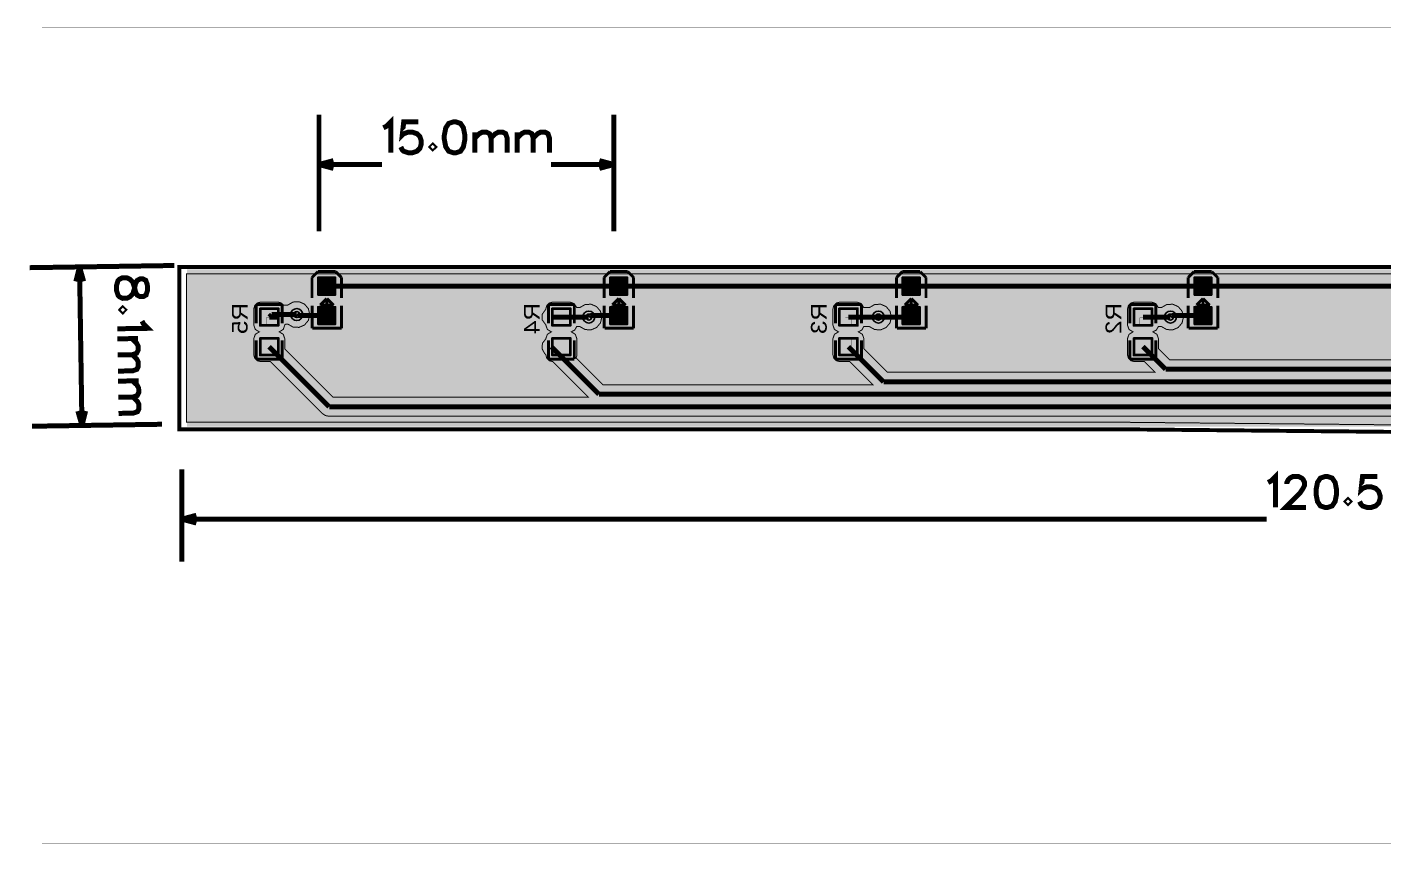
# Model space of a CAD drawing. Header units: millimetres. Extents: x -7 to 143, y -30 to 12.
# Drawn here: x -7.1 to 61.9, y -29.7 to 11.8 of the extents above; entities that cross this region are included whole.
import ezdxf
from ezdxf.enums import TextEntityAlignment as Align

# ---------------------------------------------------------------- set-up
doc = ezdxf.new("R2010")
doc.units = ezdxf.units.MM
doc.header["$MEASUREMENT"] = 0
for name, color, linetype, true_color in [('Board-Outline-Layer', 7, 'Continuous', 0xff00ff), ('Bottom-Layer', 7, 'Continuous', 0x0000ff), ('Bottom-Paste-Mask-Layer', 7, 'Continuous', 0x800000), ('Bottom-Silkscreen-Layer', 7, 'Continuous', 0x66cc33), ('Bottom-Solder-Mask-Layer', 7, 'Continuous', 0xaa00ff), ('Document-Layer', 7, 'Continuous', 0xffffff), ('Hole-Layer', 7, 'Continuous', 0x222222), ('Multi-Layer', 7, 'Continuous', 0xc0c0c0), ('Top-Layer', 7, 'Continuous', 0xff0000), ('Top-Paste-Mask-Layer', 7, 'Continuous', 0x808080), ('Top-Silkscreen-Layer', 7, 'Continuous', 0xffcc00), ('Top-Solder-Mask-Layer', 7, 'Continuous', 0x800080), ('Top-Stiffener-Layer', 7, 'Continuous', 0xeee666)]:
    doc.layers.add(name, color=color, linetype=linetype, true_color=true_color)
doc.styles.get("Standard").update_dxf_attribs({"font": 'arial.ttf'})

msp = doc.modelspace()

# ---------------------------------------------------------------- hatches: boundary and pattern name
at = {"layer": 'Bottom-Layer'}
for points in [[(78.973, -0.739), (80.821, -2.587), (80.694, -2.646), (80.582, -2.73), (70.318, -2.73), (70.132, -2.767), (69.975, -2.872), (68.887, -3.96), (64.664, -3.96), (64.567, -3.781), (64.388, -3.683), (64.564, -3.588), (64.662, -3.415), (64.944, -3.415), (65.209, -3.566), (65.514, -3.582), (65.794, -3.461), (65.989, -3.227), (66.06, -2.93), (65.989, -2.633), (65.794, -2.399), (65.514, -2.277), (65.209, -2.293), (64.944, -2.445), (64.662, -2.445), (64.536, -2.246), (64.313, -2.168), (63.449, -2.168), (63.27, -2.216), (63.139, -2.347), (63.091, -2.526), (63.091, -3.333), (63.171, -3.558), (63.374, -3.683), (63.171, -3.808), (63.091, -4.033), (63.091, -4.84), (63.121, -4.983), (63.206, -5.103), (51.01, -5.103), (50.447, -4.54), (50.447, -4.033), (50.368, -3.808), (50.164, -3.683), (50.34, -3.588), (50.438, -3.415), (50.602, -3.415), (50.867, -3.566), (51.172, -3.582), (51.451, -3.461), (51.647, -3.227), (51.717, -2.93), (51.647, -2.633), (51.451, -2.399), (51.172, -2.277), (50.867, -2.293), (50.602, -2.445), (50.438, -2.445), (50.312, -2.246), (50.089, -2.168), (49.225, -2.168), (49.046, -2.216), (48.915, -2.347), (48.867, -2.526), (48.867, -3.333), (48.946, -3.558), (49.15, -3.683), (48.946, -3.808), (48.867, -4.033), (48.867, -4.84), (48.915, -5.019), (49.046, -5.15), (49.225, -5.198), (49.732, -5.198), (50.273, -5.738), (36.659, -5.738), (35.461, -4.54), (35.461, -4.033), (35.382, -3.808), (35.178, -3.683), (35.354, -3.588), (35.452, -3.415), (35.743, -3.415), (36.008, -3.566), (36.313, -3.582), (36.592, -3.461), (36.788, -3.227), (36.858, -2.93), (36.788, -2.633), (36.592, -2.399), (36.313, -2.277), (36.008, -2.293), (35.743, -2.445), (35.452, -2.445), (35.325, -2.246), (35.103, -2.168), (34.239, -2.168), (34.06, -2.216), (33.929, -2.347), (33.881, -2.526), (33.881, -3.333), (33.96, -3.558), (34.164, -3.683), (33.96, -3.808), (33.881, -4.033), (33.881, -4.84), (33.929, -5.019), (34.06, -5.15), (34.239, -5.198), (34.746, -5.198), (35.921, -6.373), (22.181, -6.373), (20.815, -5.007), (20.846, -4.926), (20.856, -4.84), (20.856, -4.033), (20.777, -3.808), (20.573, -3.683), (20.749, -3.588), (20.847, -3.415), (21.011, -3.415), (21.276, -3.566), (21.581, -3.582), (21.86, -3.461), (22.056, -3.227), (22.126, -2.93), (22.056, -2.633), (21.86, -2.399), (21.581, -2.277), (21.276, -2.293), (21.011, -2.445), (20.847, -2.445), (20.72, -2.246), (20.498, -2.168), (19.634, -2.168), (19.455, -2.216), (19.324, -2.347), (19.276, -2.526), (19.276, -2.535), (19.097, -2.779), (19.097, -3.081), (19.276, -3.324), (19.276, -3.333), (19.355, -3.558), (19.559, -3.683), (19.355, -3.808), (19.276, -4.033), (19.276, -4.042), (19.106, -4.26), (19.083, -4.536), (19.215, -4.779), (19.276, -4.84), (19.324, -5.019), (19.455, -5.15), (19.633, -5.198), (21.443, -7.008), (8.456, -7.008), (5.997, -4.549), (5.997, -4.033), (5.918, -3.808), (5.714, -3.683), (5.918, -3.558), (5.997, -3.333), (5.997, -3.324), (6.02, -3.307), (6.042, -3.288), (6.152, -3.288), (6.417, -3.439), (6.722, -3.455), (7.001, -3.334), (7.197, -3.1), (7.267, -2.803), (7.197, -2.506), (7.001, -2.272), (6.722, -2.15), (6.417, -2.166), (6.152, -2.318), (5.93, -2.318), (5.802, -2.208), (5.639, -2.168), (4.775, -2.168), (4.596, -2.216), (4.465, -2.347), (4.417, -2.526), (4.417, -3.333), (4.496, -3.558), (4.7, -3.683), (4.496, -3.808), (4.417, -4.033), (4.417, -4.84), (4.465, -5.019), (4.596, -5.15), (4.775, -5.198), (5.274, -5.198), (7.912, -7.836), (8.069, -7.941), (8.255, -7.978), (80.68, -7.978), (81.022, -8.08), (81.367, -7.99), (81.616, -7.734), (81.696, -7.387), (81.584, -7.048), (81.313, -6.816), (81.566, -6.609), (81.69, -6.307), (81.655, -5.983), (81.469, -5.715), (81.637, -5.489), (81.697, -5.215), (81.637, -4.94), (81.469, -4.715), (81.637, -4.489), (81.697, -4.215), (81.637, -3.94), (81.47, -3.715), (81.585, -3.584), (81.662, -3.428), (82.805, -4.571), (82.921, -4.649), (83.058, -4.676), (120.927, -4.676), (120.927, -8.532), (74.93, -8.532), (48.39, -8.278), (48.389, -8.278), (48.387, -8.278), (0.993, -8.278), (0.993, -0.739)], [(4.775, -2.526), (5.639, -2.526), (5.639, -3.333), (4.775, -3.333)], [(19.634, -2.526), (20.498, -2.526), (20.498, -3.333), (19.634, -3.333)], [(34.239, -2.526), (35.103, -2.526), (35.103, -3.333), (34.239, -3.333)], [(49.225, -2.526), (50.089, -2.526), (50.089, -3.333), (49.225, -3.333)], [(4.775, -4.033), (5.639, -4.033), (5.639, -4.84), (4.775, -4.84)], [(19.634, -4.033), (20.498, -4.033), (20.498, -4.84), (19.634, -4.84)], [(34.239, -4.033), (35.103, -4.033), (35.103, -4.84), (34.239, -4.84)], [(49.225, -4.033), (50.089, -4.033), (50.089, -4.84), (49.225, -4.84)]]:
    msp.add_hatch(color=256, dxfattribs=at).paths.add_polyline_path(points)
at = {"layer": 'Bottom-Paste-Mask-Layer'}
for points in [[(5.657, -2.488), (5.657, -3.288), (5.607, -3.338), (5.379, -3.338), (5.379, -2.968), (5.049, -2.968), (5.049, -3.338), (4.807, -3.338), (4.757, -3.288), (4.757, -2.488), (4.807, -2.438), (5.607, -2.438)], [(5.657, -2.488), (5.657, -3.288), (5.607, -3.338), (5.379, -3.338), (5.379, -2.968), (5.049, -2.968), (5.049, -3.338), (4.807, -3.338), (4.757, -3.288), (4.757, -2.488), (4.807, -2.438), (5.607, -2.438)], [(20.516, -2.488), (20.516, -3.288), (20.466, -3.338), (20.238, -3.338), (20.238, -2.968), (19.908, -2.968), (19.908, -3.338), (19.666, -3.338), (19.616, -3.288), (19.616, -2.488), (19.666, -2.438), (20.466, -2.438)], [(20.516, -2.488), (20.516, -3.288), (20.466, -3.338), (20.238, -3.338), (20.238, -2.968), (19.908, -2.968), (19.908, -3.338), (19.666, -3.338), (19.616, -3.288), (19.616, -2.488), (19.666, -2.438), (20.466, -2.438)], [(35.121, -2.488), (35.121, -3.288), (35.071, -3.338), (34.843, -3.338), (34.843, -2.968), (34.513, -2.968), (34.513, -3.338), (34.271, -3.338), (34.221, -3.288), (34.221, -2.488), (34.271, -2.438), (35.071, -2.438)], [(35.121, -2.488), (35.121, -3.288), (35.071, -3.338), (34.843, -3.338), (34.843, -2.968), (34.513, -2.968), (34.513, -3.338), (34.271, -3.338), (34.221, -3.288), (34.221, -2.488), (34.271, -2.438), (35.071, -2.438)], [(50.107, -2.488), (50.107, -3.288), (50.057, -3.338), (49.829, -3.338), (49.829, -2.968), (49.499, -2.968), (49.499, -3.338), (49.257, -3.338), (49.207, -3.288), (49.207, -2.488), (49.257, -2.438), (50.057, -2.438)], [(50.107, -2.488), (50.107, -3.288), (50.057, -3.338), (49.829, -3.338), (49.829, -2.968), (49.499, -2.968), (49.499, -3.338), (49.257, -3.338), (49.207, -3.288), (49.207, -2.488), (49.257, -2.438), (50.057, -2.438)], [(4.757, -4.878), (4.757, -4.078), (4.807, -4.028), (5.035, -4.028), (5.035, -4.398), (5.365, -4.398), (5.365, -4.028), (5.607, -4.028), (5.657, -4.078), (5.657, -4.878), (5.607, -4.928), (4.807, -4.928)], [(4.757, -4.878), (4.757, -4.078), (4.807, -4.028), (5.035, -4.028), (5.035, -4.398), (5.365, -4.398), (5.365, -4.028), (5.607, -4.028), (5.657, -4.078), (5.657, -4.878), (5.607, -4.928), (4.807, -4.928)], [(19.616, -4.878), (19.616, -4.078), (19.666, -4.028), (19.894, -4.028), (19.894, -4.398), (20.224, -4.398), (20.224, -4.028), (20.466, -4.028), (20.516, -4.078), (20.516, -4.878), (20.466, -4.928), (19.666, -4.928)], [(19.616, -4.878), (19.616, -4.078), (19.666, -4.028), (19.894, -4.028), (19.894, -4.398), (20.224, -4.398), (20.224, -4.028), (20.466, -4.028), (20.516, -4.078), (20.516, -4.878), (20.466, -4.928), (19.666, -4.928)], [(34.221, -4.878), (34.221, -4.078), (34.271, -4.028), (34.499, -4.028), (34.499, -4.398), (34.829, -4.398), (34.829, -4.028), (35.071, -4.028), (35.121, -4.078), (35.121, -4.878), (35.071, -4.928), (34.271, -4.928)], [(34.221, -4.878), (34.221, -4.078), (34.271, -4.028), (34.499, -4.028), (34.499, -4.398), (34.829, -4.398), (34.829, -4.028), (35.071, -4.028), (35.121, -4.078), (35.121, -4.878), (35.071, -4.928), (34.271, -4.928)], [(49.207, -4.878), (49.207, -4.078), (49.257, -4.028), (49.485, -4.028), (49.485, -4.398), (49.815, -4.398), (49.815, -4.028), (50.057, -4.028), (50.107, -4.078), (50.107, -4.878), (50.057, -4.928), (49.257, -4.928)], [(49.207, -4.878), (49.207, -4.078), (49.257, -4.028), (49.485, -4.028), (49.485, -4.398), (49.815, -4.398), (49.815, -4.028), (50.057, -4.028), (50.107, -4.078), (50.107, -4.878), (50.057, -4.928), (49.257, -4.928)]]:
    msp.add_hatch(color=256, dxfattribs=at).paths.add_polyline_path(points)
at = {"layer": 'Bottom-Solder-Mask-Layer'}
for points in [[(4.724, -2.476), (5.69, -2.476), (5.69, -3.384), (4.724, -3.384)], [(19.583, -2.476), (20.549, -2.476), (20.549, -3.384), (19.583, -3.384)], [(34.188, -2.476), (35.154, -2.476), (35.154, -3.384), (34.188, -3.384)], [(49.174, -2.476), (50.14, -2.476), (50.14, -3.384), (49.174, -3.384)], [(4.724, -3.982), (5.69, -3.982), (5.69, -4.89), (4.724, -4.89)], [(19.583, -3.982), (20.549, -3.982), (20.549, -4.89), (19.583, -4.89)], [(34.188, -3.982), (35.154, -3.982), (35.154, -4.89), (34.188, -4.89)], [(49.174, -3.982), (50.14, -3.982), (50.14, -4.89), (49.174, -4.89)]]:
    msp.add_hatch(color=256, dxfattribs=at).paths.add_polyline_path(points)
at = {"layer": 'Document-Layer'}
for points in [[(8.19, -1.037), (8.19, -1.577), (8.06, -1.577), (8.06, -1.037)], [(8.19, -1.037), (8.19, -1.577), (8.06, -1.577), (8.06, -1.037)], [(23.049, -1.037), (23.049, -1.577), (22.919, -1.577), (22.919, -1.037)], [(23.049, -1.037), (23.049, -1.577), (22.919, -1.577), (22.919, -1.037)], [(37.925, -1.037), (37.925, -1.577), (37.795, -1.577), (37.795, -1.037)], [(37.925, -1.037), (37.925, -1.577), (37.795, -1.577), (37.795, -1.037)], [(52.767, -1.037), (52.767, -1.577), (52.637, -1.577), (52.637, -1.037)], [(52.767, -1.037), (52.767, -1.577), (52.637, -1.577), (52.637, -1.037)], [(8.196, -2.636), (8.196, -3.176), (8.066, -3.176), (8.066, -2.636)], [(8.196, -2.636), (8.196, -3.176), (8.066, -3.176), (8.066, -2.636)], [(23.055, -2.636), (23.055, -3.176), (22.925, -3.176), (22.925, -2.636)], [(23.055, -2.636), (23.055, -3.176), (22.925, -3.176), (22.925, -2.636)], [(37.932, -2.636), (37.932, -3.176), (37.802, -3.176), (37.802, -2.636)], [(37.932, -2.636), (37.932, -3.176), (37.802, -3.176), (37.802, -2.636)], [(52.773, -2.636), (52.773, -3.176), (52.643, -3.176), (52.643, -2.636)], [(52.773, -2.636), (52.773, -3.176), (52.643, -3.176), (52.643, -2.636)], [(7.861, -2.842), (8.401, -2.842), (8.401, -2.972), (7.861, -2.972)], [(7.861, -2.842), (8.401, -2.842), (8.401, -2.972), (7.861, -2.972)], [(22.72, -2.842), (23.26, -2.842), (23.26, -2.972), (22.72, -2.972)], [(22.72, -2.842), (23.26, -2.842), (23.26, -2.972), (22.72, -2.972)], [(37.597, -2.842), (38.137, -2.842), (38.137, -2.972), (37.597, -2.972)], [(37.597, -2.842), (38.137, -2.842), (38.137, -2.972), (37.597, -2.972)], [(52.438, -2.842), (52.978, -2.842), (52.978, -2.972), (52.438, -2.972)], [(52.438, -2.842), (52.978, -2.842), (52.978, -2.972), (52.438, -2.972)]]:
    msp.add_hatch(color=256, dxfattribs=at).paths.add_polyline_path(points)
at = {"layer": 'Top-Layer'}
for points in [[(7.728, -1.758), (7.728, -0.958), (8.528, -0.958), (8.528, -1.758)], [(22.587, -1.758), (22.587, -0.958), (23.387, -0.958), (23.387, -1.758)], [(37.464, -1.758), (37.464, -0.958), (38.264, -0.958), (38.264, -1.758)], [(52.305, -1.758), (52.305, -0.958), (53.105, -0.958), (53.105, -1.758)], [(7.728, -3.256), (7.728, -2.456), (8.528, -2.456), (8.528, -3.256)], [(22.587, -3.256), (22.587, -2.456), (23.387, -2.456), (23.387, -3.256)], [(37.464, -3.256), (37.464, -2.456), (38.264, -2.456), (38.264, -3.256)], [(52.305, -3.256), (52.305, -2.456), (53.105, -2.456), (53.105, -3.256)]]:
    msp.add_hatch(color=256, dxfattribs=at).paths.add_polyline_path(points)
at = {"layer": 'Top-Paste-Mask-Layer'}
for points in [[(7.728, -1.758), (7.728, -0.958), (8.528, -0.958), (8.528, -1.758)], [(22.587, -1.758), (22.587, -0.958), (23.387, -0.958), (23.387, -1.758)], [(37.464, -1.758), (37.464, -0.958), (38.264, -0.958), (38.264, -1.758)], [(52.305, -1.758), (52.305, -0.958), (53.105, -0.958), (53.105, -1.758)], [(7.728, -3.256), (7.728, -2.456), (8.528, -2.456), (8.528, -3.256)], [(22.587, -3.256), (22.587, -2.456), (23.387, -2.456), (23.387, -3.256)], [(37.464, -3.256), (37.464, -2.456), (38.264, -2.456), (38.264, -3.256)], [(52.305, -3.256), (52.305, -2.456), (53.105, -2.456), (53.105, -3.256)]]:
    msp.add_hatch(color=256, dxfattribs=at).paths.add_polyline_path(points)
at = {"layer": 'Top-Solder-Mask-Layer'}
for points in [[(7.677, -1.809), (7.677, -0.907), (8.579, -0.907), (8.579, -1.809)], [(22.536, -1.809), (22.536, -0.907), (23.438, -0.907), (23.438, -1.809)], [(37.413, -1.809), (37.413, -0.907), (38.314, -0.907), (38.314, -1.809)], [(52.254, -1.809), (52.254, -0.907), (53.156, -0.907), (53.156, -1.809)], [(7.677, -3.307), (7.677, -2.405), (8.579, -2.405), (8.579, -3.307)], [(22.536, -3.307), (22.536, -2.405), (23.438, -2.405), (23.438, -3.307)], [(37.413, -3.307), (37.413, -2.405), (38.315, -2.405), (38.315, -3.307)], [(52.254, -3.307), (52.254, -2.405), (53.156, -2.405), (53.156, -3.307)]]:
    msp.add_hatch(color=256, dxfattribs=at).paths.add_polyline_path(points)
at = {"layer": 'Top-Stiffener-Layer'}
msp.add_hatch(color=256, dxfattribs=at).paths.add_polyline_path([(1.016, -8.509), (1.016, -0.508), (121.158, -0.508), (121.158, -8.509)])

# ---------------------------------------------------------------- linework, layer by layer
at = {"layer": 'Board-Outline-Layer', "const_width": 0.2}
msp.add_lwpolyline([(121.285, -8.89), (121.285, -4.318), (83.058, -4.318), (79.121, -0.381), (0.635, -0.381), (0.635, -8.636), (48.387, -8.636), (74.93, -8.89)], close=True, dxfattribs=at)
at = {"layer": 'Bottom-Layer', "const_width": 0.00508}
msp.add_lwpolyline([(-6.35, -29.718), (-6.35, 11.811), (126.492, 11.811), (126.492, -29.718)], close=True, dxfattribs=at)
at = {"layer": 'Bottom-Layer'}
for points, const_width in [([(74.93, -8.532), (48.39, -8.278), (48.389, -8.278), (48.387, -8.278), (0.993, -8.278), (0.993, -0.739), (78.973, -0.739)], 0.0508), ([(63.206, -5.103), (51.01, -5.103), (50.447, -4.54), (50.447, -4.033), (50.368, -3.808), (50.164, -3.683), (50.34, -3.588), (50.438, -3.415), (50.602, -3.415), (50.867, -3.566), (51.172, -3.582), (51.451, -3.461), (51.647, -3.227), (51.717, -2.93), (51.647, -2.633), (51.451, -2.399), (51.172, -2.277), (50.867, -2.293), (50.602, -2.445), (50.438, -2.445), (50.312, -2.246), (50.089, -2.168), (49.225, -2.168), (49.046, -2.216), (48.915, -2.347), (48.867, -2.526), (48.867, -3.333), (48.946, -3.558), (49.15, -3.683), (48.946, -3.808), (48.867, -4.033), (48.867, -4.84), (48.915, -5.019), (49.046, -5.15), (49.225, -5.198), (49.732, -5.198), (50.273, -5.738), (36.659, -5.738), (35.461, -4.54), (35.461, -4.033), (35.382, -3.808), (35.178, -3.683), (35.354, -3.588), (35.452, -3.415), (35.743, -3.415), (36.008, -3.566), (36.313, -3.582), (36.592, -3.461), (36.788, -3.227), (36.858, -2.93), (36.788, -2.633), (36.592, -2.399), (36.313, -2.277), (36.008, -2.293), (35.743, -2.445), (35.452, -2.445), (35.325, -2.246), (35.103, -2.168), (34.239, -2.168), (34.06, -2.216), (33.929, -2.347), (33.881, -2.526), (33.881, -3.333), (33.96, -3.558), (34.164, -3.683), (33.96, -3.808), (33.881, -4.033), (33.881, -4.84), (33.929, -5.019), (34.06, -5.15), (34.239, -5.198), (34.746, -5.198), (35.921, -6.373), (22.181, -6.373), (20.815, -5.007), (20.846, -4.926), (20.856, -4.84), (20.856, -4.033), (20.777, -3.808), (20.573, -3.683), (20.749, -3.588), (20.847, -3.415), (21.011, -3.415), (21.276, -3.566), (21.581, -3.582), (21.86, -3.461), (22.056, -3.227), (22.126, -2.93), (22.056, -2.633), (21.86, -2.399), (21.581, -2.277), (21.276, -2.293), (21.011, -2.445), (20.847, -2.445), (20.72, -2.246), (20.498, -2.168), (19.634, -2.168), (19.455, -2.216), (19.324, -2.347), (19.276, -2.526), (19.276, -2.535), (19.097, -2.779), (19.097, -3.081), (19.276, -3.324), (19.276, -3.333), (19.355, -3.558), (19.559, -3.683), (19.355, -3.808), (19.276, -4.033), (19.276, -4.042), (19.106, -4.26), (19.083, -4.536), (19.215, -4.779), (19.276, -4.84), (19.324, -5.019), (19.455, -5.15), (19.633, -5.198), (21.443, -7.008), (8.456, -7.008), (5.997, -4.549), (5.997, -4.033), (5.918, -3.808), (5.714, -3.683), (5.918, -3.558), (5.997, -3.333), (5.997, -3.324), (6.02, -3.307), (6.042, -3.288), (6.152, -3.288), (6.417, -3.439), (6.722, -3.455), (7.001, -3.334), (7.197, -3.1), (7.267, -2.803), (7.197, -2.506), (7.001, -2.272), (6.722, -2.15), (6.417, -2.166), (6.152, -2.318), (5.93, -2.318), (5.802, -2.208), (5.639, -2.168), (4.775, -2.168), (4.596, -2.216), (4.465, -2.347), (4.417, -2.526), (4.417, -3.333), (4.496, -3.558), (4.7, -3.683), (4.496, -3.808), (4.417, -4.033), (4.417, -4.84), (4.465, -5.019), (4.596, -5.15), (4.775, -5.198), (5.274, -5.198), (7.912, -7.836), (8.069, -7.941), (8.255, -7.978), (80.68, -7.978)], 0.0508), ([(5.207, -2.93), (5.334, -2.803)], 0.254), ([(5.334, -2.803), (6.604, -2.803)], 0.254), ([(5.715, -2.93), (5.207, -2.93)], 0.254), ([(19.558, -2.93), (20.066, -2.93)], 0.254), ([(20.066, -2.93), (21.463, -2.93)], 0.254), ([(34.671, -2.93), (36.195, -2.93)], 0.254), ([(49.657, -2.93), (51.054, -2.93)], 0.254), ([(5.198, -4.436), (8.255, -7.493)], 0.254), ([(19.558, -4.436), (21.98, -6.858)], 0.254), ([(36.458, -6.223), (34.671, -4.436)], 0.254), ([(50.809, -5.588), (49.657, -4.436)], 0.254), ([(68.961, -5.588), (50.809, -5.588)], 0.254), ([(69.342, -6.223), (36.458, -6.223)], 0.254), ([(21.98, -6.858), (69.85, -6.858)], 0.254), ([(8.255, -7.493), (80.957, -7.493)], 0.254)]:
    msp.add_lwpolyline(points, dxfattribs=dict(at, const_width=const_width))
for points in [[(4.775, -2.526), (5.639, -2.526), (5.639, -3.333), (4.775, -3.333)], [(19.634, -2.526), (20.498, -2.526), (20.498, -3.333), (19.634, -3.333)], [(34.239, -2.526), (35.103, -2.526), (35.103, -3.333), (34.239, -3.333)], [(49.225, -2.526), (50.089, -2.526), (50.089, -3.333), (49.225, -3.333)], [(4.775, -4.033), (5.639, -4.033), (5.639, -4.84), (4.775, -4.84)], [(19.634, -4.033), (20.498, -4.033), (20.498, -4.84), (19.634, -4.84)], [(34.239, -4.033), (35.103, -4.033), (35.103, -4.84), (34.239, -4.84)], [(49.225, -4.033), (50.089, -4.033), (50.089, -4.84), (49.225, -4.84)]]:
    msp.add_lwpolyline(points, close=True, dxfattribs=at)
at = {"layer": 'Bottom-Paste-Mask-Layer', "const_width": 0.00508}
for points in [[(5.657, -2.488), (5.657, -3.288), (5.607, -3.338), (5.379, -3.338), (5.379, -2.968), (5.049, -2.968), (5.049, -3.338), (4.807, -3.338), (4.757, -3.288), (4.757, -2.488), (4.807, -2.438), (5.607, -2.438)], [(5.657, -2.488), (5.657, -3.288), (5.607, -3.338), (5.379, -3.338), (5.379, -2.968), (5.049, -2.968), (5.049, -3.338), (4.807, -3.338), (4.757, -3.288), (4.757, -2.488), (4.807, -2.438), (5.607, -2.438)], [(20.516, -2.488), (20.516, -3.288), (20.466, -3.338), (20.238, -3.338), (20.238, -2.968), (19.908, -2.968), (19.908, -3.338), (19.666, -3.338), (19.616, -3.288), (19.616, -2.488), (19.666, -2.438), (20.466, -2.438)], [(20.516, -2.488), (20.516, -3.288), (20.466, -3.338), (20.238, -3.338), (20.238, -2.968), (19.908, -2.968), (19.908, -3.338), (19.666, -3.338), (19.616, -3.288), (19.616, -2.488), (19.666, -2.438), (20.466, -2.438)], [(35.121, -2.488), (35.121, -3.288), (35.071, -3.338), (34.843, -3.338), (34.843, -2.968), (34.513, -2.968), (34.513, -3.338), (34.271, -3.338), (34.221, -3.288), (34.221, -2.488), (34.271, -2.438), (35.071, -2.438)], [(35.121, -2.488), (35.121, -3.288), (35.071, -3.338), (34.843, -3.338), (34.843, -2.968), (34.513, -2.968), (34.513, -3.338), (34.271, -3.338), (34.221, -3.288), (34.221, -2.488), (34.271, -2.438), (35.071, -2.438)], [(50.107, -2.488), (50.107, -3.288), (50.057, -3.338), (49.829, -3.338), (49.829, -2.968), (49.499, -2.968), (49.499, -3.338), (49.257, -3.338), (49.207, -3.288), (49.207, -2.488), (49.257, -2.438), (50.057, -2.438)], [(50.107, -2.488), (50.107, -3.288), (50.057, -3.338), (49.829, -3.338), (49.829, -2.968), (49.499, -2.968), (49.499, -3.338), (49.257, -3.338), (49.207, -3.288), (49.207, -2.488), (49.257, -2.438), (50.057, -2.438)], [(4.757, -4.878), (4.757, -4.078), (4.807, -4.028), (5.035, -4.028), (5.035, -4.398), (5.365, -4.398), (5.365, -4.028), (5.607, -4.028), (5.657, -4.078), (5.657, -4.878), (5.607, -4.928), (4.807, -4.928)], [(4.757, -4.878), (4.757, -4.078), (4.807, -4.028), (5.035, -4.028), (5.035, -4.398), (5.365, -4.398), (5.365, -4.028), (5.607, -4.028), (5.657, -4.078), (5.657, -4.878), (5.607, -4.928), (4.807, -4.928)], [(19.616, -4.878), (19.616, -4.078), (19.666, -4.028), (19.894, -4.028), (19.894, -4.398), (20.224, -4.398), (20.224, -4.028), (20.466, -4.028), (20.516, -4.078), (20.516, -4.878), (20.466, -4.928), (19.666, -4.928)], [(19.616, -4.878), (19.616, -4.078), (19.666, -4.028), (19.894, -4.028), (19.894, -4.398), (20.224, -4.398), (20.224, -4.028), (20.466, -4.028), (20.516, -4.078), (20.516, -4.878), (20.466, -4.928), (19.666, -4.928)], [(34.221, -4.878), (34.221, -4.078), (34.271, -4.028), (34.499, -4.028), (34.499, -4.398), (34.829, -4.398), (34.829, -4.028), (35.071, -4.028), (35.121, -4.078), (35.121, -4.878), (35.071, -4.928), (34.271, -4.928)], [(34.221, -4.878), (34.221, -4.078), (34.271, -4.028), (34.499, -4.028), (34.499, -4.398), (34.829, -4.398), (34.829, -4.028), (35.071, -4.028), (35.121, -4.078), (35.121, -4.878), (35.071, -4.928), (34.271, -4.928)], [(49.207, -4.878), (49.207, -4.078), (49.257, -4.028), (49.485, -4.028), (49.485, -4.398), (49.815, -4.398), (49.815, -4.028), (50.057, -4.028), (50.107, -4.078), (50.107, -4.878), (50.057, -4.928), (49.257, -4.928)], [(49.207, -4.878), (49.207, -4.078), (49.257, -4.028), (49.485, -4.028), (49.485, -4.398), (49.815, -4.398), (49.815, -4.028), (50.057, -4.028), (50.107, -4.078), (50.107, -4.878), (50.057, -4.928), (49.257, -4.928)]]:
    msp.add_lwpolyline(points, close=True, dxfattribs=at)
at = {"layer": 'Bottom-Silkscreen-Layer', "const_width": 0.152}
for points in [[(5.868, -2.298), (4.546, -2.298)], [(4.546, -2.298), (4.546, -3.257)], [(5.868, -2.298), (4.546, -2.298)], [(4.546, -2.298), (4.546, -3.257)], [(5.868, -3.257), (5.868, -2.298)], [(5.868, -3.257), (5.868, -2.298)], [(20.727, -2.298), (19.405, -2.298)], [(19.405, -2.298), (19.405, -3.257)], [(20.727, -2.298), (19.405, -2.298)], [(19.405, -2.298), (19.405, -3.257)], [(20.727, -3.257), (20.727, -2.298)], [(20.727, -3.257), (20.727, -2.298)], [(35.332, -2.298), (34.01, -2.298)], [(34.01, -2.298), (34.01, -3.257)], [(35.332, -2.298), (34.01, -2.298)], [(34.01, -2.298), (34.01, -3.257)], [(35.332, -3.257), (35.332, -2.298)], [(35.332, -3.257), (35.332, -2.298)], [(50.318, -2.298), (48.996, -2.298)], [(48.996, -2.298), (48.996, -3.257)], [(50.318, -2.298), (48.996, -2.298)], [(48.996, -2.298), (48.996, -3.257)], [(50.318, -3.257), (50.318, -2.298)], [(50.318, -3.257), (50.318, -2.298)], [(4.546, -5.068), (4.546, -4.109)], [(4.546, -5.068), (4.546, -4.109)], [(5.868, -4.109), (5.868, -5.068)], [(5.868, -4.109), (5.868, -5.068)], [(19.405, -5.068), (19.405, -4.109)], [(19.405, -5.068), (19.405, -4.109)], [(20.727, -4.109), (20.727, -5.068)], [(20.727, -4.109), (20.727, -5.068)], [(34.01, -5.068), (34.01, -4.109)], [(34.01, -5.068), (34.01, -4.109)], [(35.332, -4.109), (35.332, -5.068)], [(35.332, -4.109), (35.332, -5.068)], [(48.996, -5.068), (48.996, -4.109)], [(48.996, -5.068), (48.996, -4.109)], [(50.318, -4.109), (50.318, -5.068)], [(50.318, -4.109), (50.318, -5.068)], [(5.868, -5.068), (4.546, -5.068)], [(5.868, -5.068), (4.546, -5.068)], [(20.727, -5.068), (19.405, -5.068)], [(20.727, -5.068), (19.405, -5.068)], [(35.332, -5.068), (34.01, -5.068)], [(35.332, -5.068), (34.01, -5.068)], [(50.318, -5.068), (48.996, -5.068)], [(50.318, -5.068), (48.996, -5.068)]]:
    msp.add_lwpolyline(points, dxfattribs=at)
at = {"layer": 'Bottom-Solder-Mask-Layer'}
for points in [[(4.724, -2.476), (5.69, -2.476), (5.69, -3.384), (4.724, -3.384)], [(19.583, -2.476), (20.549, -2.476), (20.549, -3.384), (19.583, -3.384)], [(34.188, -2.476), (35.154, -2.476), (35.154, -3.384), (34.188, -3.384)], [(49.174, -2.476), (50.14, -2.476), (50.14, -3.384), (49.174, -3.384)], [(4.724, -3.982), (5.69, -3.982), (5.69, -4.89), (4.724, -4.89)], [(19.583, -3.982), (20.549, -3.982), (20.549, -4.89), (19.583, -4.89)], [(34.188, -3.982), (35.154, -3.982), (35.154, -4.89), (34.188, -4.89)], [(49.174, -3.982), (50.14, -3.982), (50.14, -4.89), (49.174, -4.89)]]:
    msp.add_lwpolyline(points, close=True, dxfattribs=at)
at = {"layer": 'Document-Layer', "const_width": 0.00508}
for points in [[(8.19, -1.037), (8.19, -1.577), (8.06, -1.577), (8.06, -1.037)], [(8.19, -1.037), (8.19, -1.577), (8.06, -1.577), (8.06, -1.037)], [(23.049, -1.037), (23.049, -1.577), (22.919, -1.577), (22.919, -1.037)], [(23.049, -1.037), (23.049, -1.577), (22.919, -1.577), (22.919, -1.037)], [(37.925, -1.037), (37.925, -1.577), (37.795, -1.577), (37.795, -1.037)], [(37.925, -1.037), (37.925, -1.577), (37.795, -1.577), (37.795, -1.037)], [(52.767, -1.037), (52.767, -1.577), (52.637, -1.577), (52.637, -1.037)], [(52.767, -1.037), (52.767, -1.577), (52.637, -1.577), (52.637, -1.037)], [(8.196, -2.636), (8.196, -3.176), (8.066, -3.176), (8.066, -2.636)], [(8.196, -2.636), (8.196, -3.176), (8.066, -3.176), (8.066, -2.636)], [(23.055, -2.636), (23.055, -3.176), (22.925, -3.176), (22.925, -2.636)], [(23.055, -2.636), (23.055, -3.176), (22.925, -3.176), (22.925, -2.636)], [(37.932, -2.636), (37.932, -3.176), (37.802, -3.176), (37.802, -2.636)], [(37.932, -2.636), (37.932, -3.176), (37.802, -3.176), (37.802, -2.636)], [(52.773, -2.636), (52.773, -3.176), (52.643, -3.176), (52.643, -2.636)], [(52.773, -2.636), (52.773, -3.176), (52.643, -3.176), (52.643, -2.636)], [(7.861, -2.842), (8.401, -2.842), (8.401, -2.972), (7.861, -2.972)], [(7.861, -2.842), (8.401, -2.842), (8.401, -2.972), (7.861, -2.972)], [(22.72, -2.842), (23.26, -2.842), (23.26, -2.972), (22.72, -2.972)], [(22.72, -2.842), (23.26, -2.842), (23.26, -2.972), (22.72, -2.972)], [(37.597, -2.842), (38.137, -2.842), (38.137, -2.972), (37.597, -2.972)], [(37.597, -2.842), (38.137, -2.842), (38.137, -2.972), (37.597, -2.972)], [(52.438, -2.842), (52.978, -2.842), (52.978, -2.972), (52.438, -2.972)], [(52.438, -2.842), (52.978, -2.842), (52.978, -2.972), (52.438, -2.972)]]:
    msp.add_lwpolyline(points, close=True, dxfattribs=at)
at = {"layer": 'Hole-Layer'}
for points in [[(6.452, -2.803, 1), (6.757, -2.803, 1)], [(21.311, -2.93, 1), (21.616, -2.93, 1)], [(36.043, -2.93, 1), (36.348, -2.93, 1)], [(50.902, -2.93, 1), (51.207, -2.93, 1)]]:
    msp.add_lwpolyline(points, format="xyb", close=True, dxfattribs=at)
at = {"layer": 'Multi-Layer'}
for points in [[(6.299, -2.803, 1), (6.909, -2.803, 1)], [(35.89, -2.93, 1), (36.5, -2.93, 1)], [(50.749, -2.93, 1), (51.359, -2.93, 1)]]:
    msp.add_lwpolyline(points, format="xyb", close=True, dxfattribs=at)
msp.add_lwpolyline([(21.158, -2.93, 1), (21.768, -2.93), (21.768, -2.93, 1), (21.158, -2.93)], format="xyb", dxfattribs=at)
at = {"layer": 'Top-Layer', "const_width": 0.00508}
msp.add_lwpolyline([(-2.794, -16.51), (-2.794, 6.731), (126.746, 6.731), (126.746, -16.51)], close=True, dxfattribs=at)
at = {"layer": 'Top-Layer'}
for points in [[(7.728, -1.758), (7.728, -0.958), (8.528, -0.958), (8.528, -1.758)], [(22.587, -1.758), (22.587, -0.958), (23.387, -0.958), (23.387, -1.758)], [(37.464, -1.758), (37.464, -0.958), (38.264, -0.958), (38.264, -1.758)], [(52.305, -1.758), (52.305, -0.958), (53.105, -0.958), (53.105, -1.758)], [(7.728, -3.256), (7.728, -2.456), (8.528, -2.456), (8.528, -3.256)], [(22.587, -3.256), (22.587, -2.456), (23.387, -2.456), (23.387, -3.256)], [(37.464, -3.256), (37.464, -2.456), (38.264, -2.456), (38.264, -3.256)], [(52.305, -3.256), (52.305, -2.456), (53.105, -2.456), (53.105, -3.256)]]:
    msp.add_lwpolyline(points, close=True, dxfattribs=at)
at = {"layer": 'Top-Layer', "const_width": 0.254}
for points in [[(8.128, -1.358), (22.987, -1.358)], [(22.987, -1.358), (37.864, -1.358)], [(37.864, -1.358), (52.705, -1.358)], [(52.705, -1.358), (67.717, -1.358)], [(6.657, -2.856), (6.604, -2.803)], [(8.128, -2.856), (6.657, -2.856)], [(21.537, -2.856), (21.463, -2.93)], [(22.987, -2.856), (21.537, -2.856)], [(37.864, -2.856), (37.79, -2.93)], [(51.128, -2.856), (51.054, -2.93)], [(52.705, -2.856), (51.128, -2.856)], [(37.79, -2.93), (36.195, -2.93)]]:
    msp.add_lwpolyline(points, dxfattribs=at)
at = {"layer": 'Top-Paste-Mask-Layer'}
for points in [[(7.728, -1.758), (7.728, -0.958), (8.528, -0.958), (8.528, -1.758)], [(22.587, -1.758), (22.587, -0.958), (23.387, -0.958), (23.387, -1.758)], [(37.464, -1.758), (37.464, -0.958), (38.264, -0.958), (38.264, -1.758)], [(52.305, -1.758), (52.305, -0.958), (53.105, -0.958), (53.105, -1.758)], [(7.728, -3.256), (7.728, -2.456), (8.528, -2.456), (8.528, -3.256)], [(22.587, -3.256), (22.587, -2.456), (23.387, -2.456), (23.387, -3.256)], [(37.464, -3.256), (37.464, -2.456), (38.264, -2.456), (38.264, -3.256)], [(52.305, -3.256), (52.305, -2.456), (53.105, -2.456), (53.105, -3.256)]]:
    msp.add_lwpolyline(points, close=True, dxfattribs=at)
at = {"layer": 'Top-Silkscreen-Layer'}
for points, const_width in [([(7.737, 1.436), (7.737, 7.368)], 0.254), ([(11.014, 6.694), (11.164, 6.768), (11.388, 6.992), (11.388, 5.427)], 0.254), ([(12.795, 6.992), (12.048, 6.992), (11.972, 6.321), (12.048, 6.395), (12.272, 6.471), (12.495, 6.471), (12.719, 6.395), (12.869, 6.247), (12.942, 6.024), (12.942, 5.874), (12.869, 5.651), (12.719, 5.501), (12.495, 5.427), (12.272, 5.427), (12.048, 5.501), (11.972, 5.574), (11.898, 5.724)], 0.254), ([(22.737, 1.436), (22.737, 7.368)], 0.254), ([(15.668, 6.471), (15.668, 5.427)], 0.254), ([(15.668, 6.171), (15.891, 6.395), (16.041, 6.471), (16.264, 6.471), (16.414, 6.395), (16.488, 6.171), (16.488, 5.427)], 0.254), ([(16.488, 6.171), (16.712, 6.395), (16.861, 6.471), (17.085, 6.471), (17.235, 6.395), (17.308, 6.171), (17.308, 5.427)], 0.254), ([(17.819, 6.471), (17.819, 5.427)], 0.254), ([(17.819, 6.171), (18.042, 6.395), (18.192, 6.471), (18.416, 6.471), (18.566, 6.395), (18.639, 6.171), (18.639, 5.427)], 0.254), ([(18.639, 6.171), (18.863, 6.395), (19.013, 6.471), (19.236, 6.471), (19.386, 6.395), (19.46, 6.171), (19.46, 5.427)], 0.254), ([(7.737, 4.828), (8.473, 5.025)], 0.254), ([(7.737, 4.828), (8.473, 4.63)], 0.254), ([(7.737, 4.828), (10.938, 4.828)], 0.254), ([(19.536, 4.828), (22.737, 4.828)], 0.254), ([(22.737, 4.828), (22.001, 5.025)], 0.254), ([(22.737, 4.828), (22.001, 4.63)], 0.254), ([(0.382, -0.308), (-6.985, -0.419)], 0.254), ([(-4.445, -0.381), (-4.631, -1.12)], 0.254), ([(-4.445, -0.381), (-4.237, -1.114)], 0.254), ([(-4.445, -0.381), (-4.323, -8.444)], 0.254), ([(7.682, -0.617), (7.382, -0.917)], 0.15), ([(7.682, -0.617), (7.382, -0.917)], 0.15), ([(7.782, -0.617), (7.682, -0.617)], 0.15), ([(7.782, -0.617), (7.682, -0.617)], 0.15), ([(8.482, -0.617), (7.782, -0.617)], 0.15), ([(8.482, -0.617), (7.782, -0.617)], 0.15), ([(8.482, -0.617), (8.582, -0.617)], 0.15), ([(8.482, -0.617), (8.582, -0.617)], 0.15), ([(8.582, -0.617), (8.882, -0.917)], 0.15), ([(8.582, -0.617), (8.882, -0.917)], 0.15), ([(22.541, -0.617), (22.241, -0.917)], 0.15), ([(22.541, -0.617), (22.241, -0.917)], 0.15), ([(22.641, -0.617), (22.541, -0.617)], 0.15), ([(22.641, -0.617), (22.541, -0.617)], 0.15), ([(23.341, -0.617), (22.641, -0.617)], 0.15), ([(23.341, -0.617), (22.641, -0.617)], 0.15), ([(23.341, -0.617), (23.441, -0.617)], 0.15), ([(23.341, -0.617), (23.441, -0.617)], 0.15), ([(23.441, -0.617), (23.741, -0.917)], 0.15), ([(23.441, -0.617), (23.741, -0.917)], 0.15), ([(37.418, -0.617), (37.118, -0.917)], 0.15), ([(37.418, -0.617), (37.118, -0.917)], 0.15), ([(37.518, -0.617), (37.418, -0.617)], 0.15), ([(37.518, -0.617), (37.418, -0.617)], 0.15), ([(38.218, -0.617), (37.518, -0.617)], 0.15), ([(38.218, -0.617), (37.518, -0.617)], 0.15), ([(38.218, -0.617), (38.318, -0.617)], 0.15), ([(38.218, -0.617), (38.318, -0.617)], 0.15), ([(38.318, -0.617), (38.618, -0.917)], 0.15), ([(38.318, -0.617), (38.618, -0.917)], 0.15), ([(52.259, -0.617), (51.959, -0.917)], 0.15), ([(52.259, -0.617), (51.959, -0.917)], 0.15), ([(52.359, -0.617), (52.259, -0.617)], 0.15), ([(52.359, -0.617), (52.259, -0.617)], 0.15), ([(53.059, -0.617), (52.359, -0.617)], 0.15), ([(53.059, -0.617), (52.359, -0.617)], 0.15), ([(53.059, -0.617), (53.159, -0.617)], 0.15), ([(53.059, -0.617), (53.159, -0.617)], 0.15), ([(53.159, -0.617), (53.459, -0.917)], 0.15), ([(53.159, -0.617), (53.459, -0.917)], 0.15), ([(7.382, -1.967), (7.382, -0.917)], 0.15), ([(7.382, -1.967), (7.382, -0.917)], 0.15), ([(8.882, -1.967), (8.882, -0.917)], 0.15), ([(8.882, -1.967), (8.882, -0.917)], 0.15), ([(22.241, -1.967), (22.241, -0.917)], 0.15), ([(22.241, -1.967), (22.241, -0.917)], 0.15), ([(23.741, -1.967), (23.741, -0.917)], 0.15), ([(23.741, -1.967), (23.741, -0.917)], 0.15), ([(37.118, -1.967), (37.118, -0.917)], 0.15), ([(37.118, -1.967), (37.118, -0.917)], 0.15), ([(38.618, -1.967), (38.618, -0.917)], 0.15), ([(38.618, -1.967), (38.618, -0.917)], 0.15), ([(51.959, -1.967), (51.959, -0.917)], 0.15), ([(51.959, -1.967), (51.959, -0.917)], 0.15), ([(53.459, -1.967), (53.459, -0.917)], 0.15), ([(53.459, -1.967), (53.459, -0.917)], 0.15), ([(7.804, -2.317), (8.135, -1.987)], 0.15), ([(7.804, -2.317), (8.135, -1.987)], 0.15), ([(8.475, -2.327), (8.135, -1.987)], 0.15), ([(8.135, -2.327), (8.135, -1.987)], 0.15), ([(8.475, -2.327), (8.135, -1.987)], 0.15), ([(8.135, -2.327), (8.135, -1.987)], 0.15), ([(22.664, -2.317), (22.994, -1.987)], 0.15), ([(22.664, -2.317), (22.994, -1.987)], 0.15), ([(23.334, -2.327), (22.994, -1.987)], 0.15), ([(22.994, -2.327), (22.994, -1.987)], 0.15), ([(23.334, -2.327), (22.994, -1.987)], 0.15), ([(22.994, -2.327), (22.994, -1.987)], 0.15), ([(37.54, -2.317), (37.87, -1.987)], 0.15), ([(37.54, -2.317), (37.87, -1.987)], 0.15), ([(38.21, -2.327), (37.87, -1.987)], 0.15), ([(37.87, -2.327), (37.87, -1.987)], 0.15), ([(38.21, -2.327), (37.87, -1.987)], 0.15), ([(37.87, -2.327), (37.87, -1.987)], 0.15), ([(52.382, -2.317), (52.712, -1.987)], 0.15), ([(52.382, -2.317), (52.712, -1.987)], 0.15), ([(53.052, -2.327), (52.712, -1.987)], 0.15), ([(52.712, -2.327), (52.712, -1.987)], 0.15), ([(53.052, -2.327), (52.712, -1.987)], 0.15), ([(52.712, -2.327), (52.712, -1.987)], 0.15), ([(7.384, -2.347), (7.384, -3.497)], 0.15), ([(7.384, -2.347), (7.384, -3.497)], 0.15), ([(7.804, -2.327), (7.804, -2.317)], 0.15), ([(7.804, -2.327), (7.804, -2.317)], 0.15), ([(8.485, -2.327), (7.804, -2.327)], 0.15), ([(8.485, -2.327), (7.804, -2.327)], 0.15), ([(8.485, -2.327), (8.475, -2.327)], 0.15), ([(8.485, -2.327), (8.475, -2.327)], 0.15), ([(8.885, -2.347), (8.885, -3.497)], 0.15), ([(8.885, -2.347), (8.885, -3.497)], 0.15), ([(22.244, -2.347), (22.244, -3.497)], 0.15), ([(22.244, -2.347), (22.244, -3.497)], 0.15), ([(22.664, -2.327), (22.664, -2.317)], 0.15), ([(22.664, -2.327), (22.664, -2.317)], 0.15), ([(23.344, -2.327), (22.664, -2.327)], 0.15), ([(23.344, -2.327), (22.664, -2.327)], 0.15), ([(23.344, -2.327), (23.334, -2.327)], 0.15), ([(23.344, -2.327), (23.334, -2.327)], 0.15), ([(23.744, -2.347), (23.744, -3.497)], 0.15), ([(23.744, -2.347), (23.744, -3.497)], 0.15), ([(37.12, -2.347), (37.12, -3.497)], 0.15), ([(37.12, -2.347), (37.12, -3.497)], 0.15), ([(37.54, -2.327), (37.54, -2.317)], 0.15), ([(37.54, -2.327), (37.54, -2.317)], 0.15), ([(38.22, -2.327), (37.54, -2.327)], 0.15), ([(38.22, -2.327), (37.54, -2.327)], 0.15), ([(38.22, -2.327), (38.21, -2.327)], 0.15), ([(38.22, -2.327), (38.21, -2.327)], 0.15), ([(38.62, -2.347), (38.62, -3.497)], 0.15), ([(38.62, -2.347), (38.62, -3.497)], 0.15), ([(51.962, -2.347), (51.962, -3.497)], 0.15), ([(51.962, -2.347), (51.962, -3.497)], 0.15), ([(52.382, -2.327), (52.382, -2.317)], 0.15), ([(52.382, -2.327), (52.382, -2.317)], 0.15), ([(53.062, -2.327), (52.382, -2.327)], 0.15), ([(53.062, -2.327), (52.382, -2.327)], 0.15), ([(53.062, -2.327), (53.052, -2.327)], 0.15), ([(53.062, -2.327), (53.052, -2.327)], 0.15), ([(53.462, -2.347), (53.462, -3.497)], 0.15), ([(53.462, -2.347), (53.462, -3.497)], 0.15), ([(-1.266, -3.134), (-1.19, -3.283), (-0.963, -3.503), (-2.528, -3.527)], 0.254), ([(8.885, -3.497), (7.405, -3.497)], 0.15), ([(8.885, -3.497), (7.405, -3.497)], 0.15), ([(23.744, -3.497), (22.264, -3.497)], 0.15), ([(23.744, -3.497), (22.264, -3.497)], 0.15), ([(38.62, -3.497), (37.14, -3.497)], 0.15), ([(38.62, -3.497), (37.14, -3.497)], 0.15), ([(53.462, -3.497), (51.982, -3.497)], 0.15), ([(53.462, -3.497), (51.982, -3.497)], 0.15), ([(-1.476, -4.022), (-2.52, -4.037)], 0.254), ([(-1.776, -4.026), (-1.549, -4.246), (-1.47, -4.395), (-1.467, -4.618), (-1.541, -4.769), (-1.763, -4.846), (-2.508, -4.858)], 0.254), ([(-1.763, -4.846), (-1.537, -5.067), (-1.458, -5.215), (-1.455, -5.439), (-1.529, -5.59), (-1.751, -5.667), (-2.495, -5.678)], 0.254), ([(-1.444, -6.173), (-2.487, -6.188)], 0.254), ([(-1.743, -6.177), (-1.516, -6.397), (-1.438, -6.546), (-1.434, -6.769), (-1.508, -6.92), (-1.731, -6.998), (-2.475, -7.009)], 0.254), ([(-1.731, -6.998), (-1.504, -7.218), (-1.425, -7.366), (-1.422, -7.59), (-1.496, -7.741), (-1.718, -7.818), (-2.463, -7.829)], 0.254), ([(-4.323, -8.444), (-4.531, -7.711)], 0.254), ([(-4.323, -8.444), (-4.137, -7.705)], 0.254), ([(-0.254, -8.382), (-6.863, -8.482)], 0.254), ([(0.762, -15.367), (0.762, -10.668)], 0.254), ([(56.024, -11.341), (56.173, -11.267), (56.397, -11.044), (56.397, -12.609)], 0.254), ([(56.981, -11.415), (56.981, -11.341), (57.057, -11.191), (57.131, -11.118), (57.281, -11.044), (57.578, -11.044), (57.728, -11.118), (57.804, -11.191), (57.878, -11.341), (57.878, -11.491), (57.804, -11.641), (57.654, -11.864), (56.908, -12.609), (57.951, -12.609)], 0.254), ([(61.574, -11.044), (60.827, -11.044), (60.751, -11.715), (60.827, -11.641), (61.05, -11.565), (61.274, -11.565), (61.497, -11.641), (61.647, -11.788), (61.721, -12.012), (61.721, -12.162), (61.647, -12.385), (61.497, -12.535), (61.274, -12.609), (61.05, -12.609), (60.827, -12.535), (60.751, -12.461), (60.677, -12.311)], 0.254), ([(0.762, -13.208), (1.498, -13.011)], 0.254), ([(0.762, -13.208), (1.498, -13.405)], 0.254), ([(0.762, -13.208), (55.947, -13.208)], 0.254)]:
    msp.add_lwpolyline(points, dxfattribs=dict(at, const_width=const_width))
at = {"layer": 'Top-Silkscreen-Layer', "const_width": 0.254}
for points in [[(14.56, 6.992), (14.337, 6.918), (14.187, 6.694), (14.113, 6.321), (14.113, 6.098), (14.187, 5.724), (14.337, 5.501), (14.56, 5.427), (14.71, 5.427), (14.934, 5.501), (15.083, 5.724), (15.157, 6.098), (15.157, 6.321), (15.083, 6.694), (14.934, 6.918), (14.71, 6.992)], [(13.526, 5.798), (13.453, 5.724), (13.526, 5.651), (13.603, 5.724)], [(-0.997, -1.289), (-1.074, -1.066), (-1.225, -0.992), (-1.372, -0.994), (-1.521, -1.073), (-1.595, -1.224), (-1.664, -1.522), (-1.734, -1.747), (-1.882, -1.899), (-2.03, -1.975), (-2.254, -1.978), (-2.405, -1.907), (-2.48, -1.834), (-2.557, -1.609), (-2.561, -1.312), (-2.491, -1.088), (-2.418, -1.01), (-2.27, -0.934), (-2.046, -0.931), (-1.895, -1.002), (-1.743, -1.15), (-1.666, -1.372), (-1.588, -1.671), (-1.509, -1.82), (-1.359, -1.891), (-1.211, -1.889), (-1.063, -1.813), (-0.992, -1.586)], [(-2.171, -2.561), (-2.246, -2.489), (-2.319, -2.563), (-2.244, -2.639)], [(58.909, -11.044), (58.686, -11.118), (58.536, -11.341), (58.462, -11.715), (58.462, -11.938), (58.536, -12.311), (58.686, -12.535), (58.909, -12.609), (59.059, -12.609), (59.282, -12.535), (59.432, -12.311), (59.506, -11.938), (59.506, -11.715), (59.432, -11.341), (59.282, -11.118), (59.059, -11.044)], [(60.09, -12.238), (60.017, -12.311), (60.09, -12.385), (60.166, -12.311)]]:
    msp.add_lwpolyline(points, close=True, dxfattribs=at)
at = {"layer": 'Top-Solder-Mask-Layer'}
for points in [[(7.677, -1.809), (7.677, -0.907), (8.579, -0.907), (8.579, -1.809)], [(22.536, -1.809), (22.536, -0.907), (23.438, -0.907), (23.438, -1.809)], [(37.413, -1.809), (37.413, -0.907), (38.314, -0.907), (38.314, -1.809)], [(52.254, -1.809), (52.254, -0.907), (53.156, -0.907), (53.156, -1.809)], [(7.677, -3.307), (7.677, -2.405), (8.579, -2.405), (8.579, -3.307)], [(22.536, -3.307), (22.536, -2.405), (23.438, -2.405), (23.438, -3.307)], [(37.413, -3.307), (37.413, -2.405), (38.315, -2.405), (38.315, -3.307)], [(52.254, -3.307), (52.254, -2.405), (53.156, -2.405), (53.156, -3.307)]]:
    msp.add_lwpolyline(points, close=True, dxfattribs=at)
at = {"layer": 'Top-Stiffener-Layer', "const_width": 0.00508}
msp.add_lwpolyline([(1.016, -8.509), (1.016, -0.508), (121.158, -0.508), (121.158, -8.509)], close=True, dxfattribs=at)

# ---------------------------------------------------------------- texts
at = {"layer": 'Bottom-Silkscreen-Layer', "text_generation_flag": 2, "width": 1.1}
for s, p in [('R5', (4.343, -2.222)), ('R4', (19.202, -2.222)), ('R3', (33.807, -2.222)), ('R2', (48.793, -2.222))]:
    msp.add_text(s, height=0.8001, rotation=90, dxfattribs=at).set_placement(p, align=Align.BOTTOM_LEFT)

doc.saveas('drawing.dxf')
